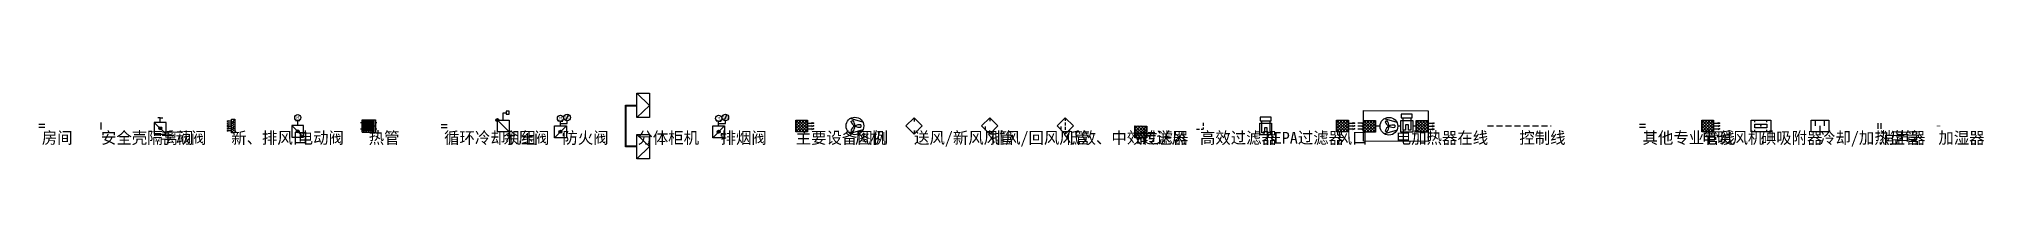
# Model space of a CAD drawing. Header units: metres. Extents: x -3 to 1641, y -28 to 28.
import ezdxf
from ezdxf.enums import TextEntityAlignment as Align

# ---------------------------------------------------------------- set-up
doc = ezdxf.new("R2010")
doc.units = ezdxf.units.M
doc.linetypes.add('DASHEDX2', pattern=[38.1, 25.4, -12.7])
doc.linetypes.add('DASHEDX5', pattern=[6, 4, -2])
for name, color, linetype in [('05Basic', 3, 'Continuous'), ('DUCT', 1, 'Continuous'), ('通风设备', 3, 'Continuous')]:
    doc.layers.add(name, color=color, linetype=linetype)
doc.styles.add('HW', font='wromans.shx', dxfattribs={"bigfont": 'hztxtc.shx'})
doc.styles.add('HZ', font='txt_____.ttf', dxfattribs={"width": 0.7, "bigfont": 'HZTXT'})
doc.styles.add('ISOCP', font='isocpeur.ttf')

# ---------------------------------------------------------------- blocks, each defined once
blk = doc.blocks.new('ms0205')
at = {"color": 0, "transparency": 33554687}
for p, q in [((-1.25, 2.5), (-1.25, -2.5)), ((1.25, 2.5), (1.25, -2.5))]:
    blk.add_line(p, q, dxfattribs=at)
blk = doc.blocks.new('房间')
at = {"layer": '05Basic', "color": 3, "rotation": 270.000000505261}
blk.add_blockref('ms0205', (0, 0), dxfattribs=at)
blk = doc.blocks.new('安全壳隔离阀')
at = {"layer": '通风设备', "color": 3}
blk.add_line((0, -3), (0, 3), dxfattribs=at)
blk = doc.blocks.new('手动阀')
at = {"layer": '通风设备', "color": 3, "linetype": 'Continuous'}
for p, q in [((-5, 3.1), (-5, -6.9)), ((-5, 3.1), (5, -6.9)), ((5, 3.1), (-5, 3.1)), ((0, 7), (-2.1, 7)), ((0, 7), (2.1, 7)), ((5, -6.9), (5, 3.1)), ((-5, -6.9), (5, -6.9))]:
    blk.add_line(p, q, dxfattribs=at)
at = {"layer": '通风设备', "color": 3}
blk.add_line((0, 3.1), (0, 7), dxfattribs=at)
at = {"layer": '通风设备', "color": 3, "linetype": 'Continuous'}
for radius in [1.25, 1.12, 1, 0.875, 0.75, 0.625, 0.5, 0.375, 0.25, 0.125]:
    blk.add_circle((0, -1.9), radius, dxfattribs=at)
blk = doc.blocks.new('新_排风口')
at = {"layer": '通风设备', "color": 3}
for p, q in [((-2.3, 4.5), (-3.1, 4.2)), ((-0.4, 4.2), (-3.1, 4.2)), ((-2.3, 3.8), (-3.1, 4.2)), ((-2.3, 2.8), (-3.1, 2.5)), ((-0.4, 2.5), (-3.1, 2.5)), ((-2.3, 2.2), (-3.1, 2.5)), ((-2.3, 1.2), (-3.1, 0.8)), ((-0.4, 0.8), (-3.1, 0.8)), ((-2.3, 0.5), (-3.1, 0.8)), ((-2.3, 4.2), (-2.3, 4.5)), ((-2.3, 4.2), (-2.3, 3.8)), ((-2.3, 2.5), (-2.3, 2.8)), ((-2.3, 2.5), (-2.3, 2.2)), ((-2.3, 0.8), (-2.3, 1.2)), ((-2.3, 0.8), (-2.3, 0.5)), ((0.2, 5.8), (3.1, 5.8)), ((0.2, -5.8), (0.2, 5.8)), ((2.5, 5), (0.8, 3.3)), ((2.5, 3.3), (0.8, 1.7)), ((2.5, 1.7), (0.8, 0)), ((2.5, 0), (0.8, -1.7)), ((3.1, 5.8), (3.1, -5.8)), ((-2.3, -0.5), (-3.1, -0.8)), ((-0.4, -0.8), (-3.1, -0.8)), ((-2.3, -1.2), (-3.1, -0.8)), ((-2.3, -2.2), (-3.1, -2.5)), ((-0.4, -2.5), (-3.1, -2.5)), ((-2.3, -2.8), (-3.1, -2.5)), ((-2.3, -3.8), (-3.1, -4.2)), ((-0.4, -4.2), (-3.1, -4.2)), ((-2.3, -4.5), (-3.1, -4.2)), ((-2.3, -0.8), (-2.3, -0.5)), ((-2.3, -0.8), (-2.3, -1.2)), ((-2.3, -2.5), (-2.3, -2.2)), ((-2.3, -2.5), (-2.3, -2.8)), ((-2.3, -4.2), (-2.3, -3.8)), ((-2.3, -4.2), (-2.3, -4.5)), ((3.1, -5.8), (0.2, -5.8)), ((2.5, -1.7), (0.8, -3.3)), ((2.5, -3.3), (0.8, -5))]:
    blk.add_line(p, q, dxfattribs=at)
for p in [(-3.1, 4.2), (-3.1, 2.5), (-3.1, 0.8), (-3.1, -0.8), (-3.1, -2.5), (-3.1, -4.2)]:
    blk.add_point(p, dxfattribs=at)
blk = doc.blocks.new('电动阀')
at = {"layer": '通风设备', "color": 3, "linetype": 'Continuous'}
for p, q in [((-5, 0.4), (-5, -9.6)), ((-5, 0.4), (5, -9.6)), ((5, 0.4), (-5, 0.4)), ((5, -9.6), (5, 0.4)), ((-5, -9.6), (5, -9.6))]:
    blk.add_line(p, q, dxfattribs=at)
at = {"layer": '通风设备', "color": 3}
for p, q in [((0, 4.5), (-1.8, 4.5)), ((0, 0.4), (0, 4.5)), ((1.8, 4.5), (0, 4.5))]:
    blk.add_line(p, q, dxfattribs=at)
blk.add_circle((0, 7.1), 2.56, dxfattribs=at)
at = {"layer": '通风设备', "color": 3, "linetype": 'Continuous'}
for radius in [1.25, 1.12, 1, 0.875, 0.75, 0.625, 0.5, 0.375, 0.25, 0.125]:
    blk.add_circle((0, -4.6), radius, dxfattribs=at)
at = {"layer": '通风设备', "color": 3, "style": 'ISOCP', "width": 0.85}
blk.add_text('M', height=2.5, dxfattribs=at).set_placement((0, 7.1), align=Align.MIDDLE)
blk = doc.blocks.new('热管')
at = {"layer": '通风设备'}
for p, q in [((-5.6, 2.6), (-6.9, 2.6)), ((-5.6, 0), (-4.6, 0)), ((4.4, 0), (5.6, 0)), ((6.9, 2.6), (5.6, 2.6)), ((-5.6, -2.6), (-6.9, -2.6)), ((6.9, -2.6), (5.6, -2.6))]:
    blk.add_line(p, q, dxfattribs=at)
at = {"layer": '通风设备', "color": 3}
for p, q in [((-5.6, 5.2), (5.6, 5.2)), ((-5.6, -5.2), (-5.6, 5.2)), ((-4.6, -4.4), (-4.6, 4.4)), ((-4.6, 4.4), (-4.6, -4.4)), ((-3.6, 4.4), (-4.6, 4.4)), ((-3.6, -4.4), (-3.6, 4.4)), ((-3.6, 4.4), (-3.6, -4.4)), ((-2.6, -4.4), (-2.6, 4.4)), ((-2.6, 4.4), (-2.6, -4.4)), ((-1.6, 4.4), (-2.6, 4.4)), ((-1.6, -4.4), (-1.6, 4.4)), ((-1.6, 4.4), (-1.6, -4.4)), ((-0.6, -4.4), (-0.6, 4.4)), ((-0.6, 4.4), (-0.6, -4.4)), ((0.4, 4.4), (-0.6, 4.4)), ((0.4, -4.4), (0.4, 4.4)), ((0.4, 4.4), (0.4, -4.4)), ((1.4, -4.4), (1.4, 4.4)), ((1.4, 4.4), (1.4, -4.4)), ((2.4, 4.4), (1.4, 4.4)), ((2.4, -4.4), (2.4, 4.4)), ((2.4, 4.4), (2.4, -4.4)), ((3.4, -4.4), (3.4, 4.4)), ((3.4, 4.4), (3.4, -4.4)), ((4.4, 4.4), (3.4, 4.4)), ((4.4, -4.4), (4.4, 4.4)), ((4.4, 4.4), (4.4, -4.4)), ((5.6, 5.2), (5.6, -5.2)), ((-5.6, -5.2), (5.6, -5.2)), ((-3.6, -4.4), (-4.6, -4.4)), ((-1.6, -4.4), (-2.6, -4.4)), ((0.4, -4.4), (-0.6, -4.4)), ((2.4, -4.4), (1.4, -4.4)), ((4.4, -4.4), (3.4, -4.4))]:
    blk.add_line(p, q, dxfattribs=at)
blk = doc.blocks.new('循环冷却机组')
at = {"layer": '05Basic', "color": 3, "rotation": 90}
blk.add_blockref('ms0205', (0, 0), dxfattribs=at)
blk = doc.blocks.new('ms0421')
for p, q in [((0, 6.25), (2.5, 6.25)), ((0, 0), (0, 6.25)), ((2.5, 7.5), (2.5, 5)), ((5, 7.5), (2.5, 7.5)), ((2.5, 5), (5, 5)), ((5, 5), (5, 7.5))]:
    blk.add_line(p, q)
blk = doc.blocks.new('ms1821_k08')
at = {"color": 0, "transparency": 33554687}
for p, q in [((-5, 5), (5, -5)), ((-5, 5), (5, 5)), ((-5, -5), (-5, 5)), ((5, 5), (5, -5)), ((5, -5), (-5, -5))]:
    blk.add_line(p, q, dxfattribs=at)
for radius in [1.25, 1.12, 1, 0.875, 0.75, 0.625, 0.5, 0.375, 0.25, 0.125]:
    blk.add_circle((-5, 5), radius, dxfattribs=at)
blk.add_blockref('ms0421', (0, 5))
blk = doc.blocks.new('余压阀')
at = {"layer": '通风设备', "color": 3}
blk.add_blockref('ms1821_k08', (0, 0), dxfattribs=at)
blk = doc.blocks.new('防火阀')
at = {"layer": '通风设备', "color": 3}
for p, q in [((-6.7, 0.1), (3.3, 0.1)), ((-6.7, -9.9), (3.3, 0.1)), ((-6.7, -9.9), (-6.7, 0.1)), ((-1.7, 0.1), (-1.7, 4)), ((-1.7, 2), (4, 2)), ((4.9, 9.5), (3.1, 5.1)), ((3.3, 0.1), (3.3, -9.9)), ((4, 2), (4, 4.5)), ((3.3, -9.9), (-6.7, -9.9))]:
    blk.add_line(p, q, dxfattribs=at)
at = {"layer": '通风设备', "color": 3, "linetype": 'Continuous'}
for q in [(-3.8, 4), (0.4, 4)]:
    blk.add_line((-1.7, 4), q, dxfattribs=at)
at = {"layer": '通风设备', "color": 3}
for centre, radius in [((-1.7, 6.5), 2.56), ((4, 7.2), 2.7), ((-1.7, -4.9), 1.25), ((-1.7, -4.9), 1.12), ((-1.7, -4.9), 1), ((-1.7, -4.9), 0.875), ((-1.7, -4.9), 0.75), ((-1.7, -4.9), 0.625), ((-1.7, -4.9), 0.5), ((-1.7, -4.9), 0.375), ((-1.7, -4.9), 0.25), ((-1.7, -4.9), 0.125)]:
    blk.add_circle(centre, radius, dxfattribs=at)
for s, height, style, width, p in [('M', 2.5, 'ISOCP', 0.85, (-1.7, 6.6)), ('3', 2, 'HW', 0.7, (2.7, 7.2)), ('5', 2, 'HW', 0.7, (5.4, 7.2))]:
    blk.add_text(s, height=height, dxfattribs=dict(at, style=style, width=width)).set_placement(p, align=Align.MIDDLE)
at = {"layer": '通风设备', "color": 3, "style": 'HZ', "width": 0.8}
blk.add_text('F', height=2.46, dxfattribs=at).set_placement((0.1, -8.7))
blk = doc.blocks.new('分体柜机')
at = {"color": 3}
for p, q in [((-10.1, -17.7), (-10.1, 17.7)), ((-10.1, 17.7), (-0.6, 17.7)), ((-9.6, -17.2), (-9.6, 17.2)), ((-9.6, 17.2), (-0.6, 17.2)), ((-0.6, 27.8), (10.1, 17.5)), ((10.1, 17.5), (-0.6, 7.1)), ((-0.6, -7.1), (10.1, -17.5)), ((-0.6, -17.7), (-10.1, -17.7)), ((-0.6, -17.2), (-9.6, -17.2)), ((10.1, -17.5), (-0.6, -27.8))]:
    blk.add_line(p, q, dxfattribs=at)
for points in [[(-0.6, 27.8), (10.1, 27.8), (10.1, 7.1), (-0.6, 7.1)], [(-0.6, -7.1), (10.1, -7.1), (10.1, -27.8), (-0.6, -27.8)]]:
    blk.add_lwpolyline(points, close=True, dxfattribs=at)
blk = doc.blocks.new('排烟阀')
at = {"layer": '通风设备', "color": 3}
for p, q in [((-6.7, 0.1), (3.3, 0.1)), ((-6.7, -9.9), (3.3, 0.1)), ((-6.7, -9.9), (-6.7, 0.1)), ((-1.7, 0.1), (-1.7, 4)), ((-1.7, 2), (4, 2)), ((4.9, 9.5), (3.1, 5.1)), ((3.3, 0.1), (3.3, -9.9)), ((4, 2), (4, 4.5)), ((3.3, -9.9), (-6.7, -9.9))]:
    blk.add_line(p, q, dxfattribs=at)
at = {"layer": '通风设备', "color": 3, "linetype": 'Continuous'}
for q in [(-3.8, 4), (0.4, 4)]:
    blk.add_line((-1.7, 4), q, dxfattribs=at)
at = {"layer": '通风设备', "color": 3}
for centre, radius in [((-1.7, 6.5), 2.56), ((4, 7.2), 2.7), ((-1.7, -4.9), 1.25), ((-1.7, -4.9), 1.12), ((-1.7, -4.9), 1), ((-1.7, -4.9), 0.875), ((-1.7, -4.9), 0.75), ((-1.7, -4.9), 0.625), ((-1.7, -4.9), 0.5), ((-1.7, -4.9), 0.375), ((-1.7, -4.9), 0.25), ((-1.7, -4.9), 0.125)]:
    blk.add_circle(centre, radius, dxfattribs=at)
for s, height, style, width, p in [('M', 2.5, 'ISOCP', 0.85, (-1.7, 6.6)), ('3', 2, 'HW', 0.7, (2.7, 7.2)), ('5', 2, 'HW', 0.7, (5.4, 7.2))]:
    blk.add_text(s, height=height, dxfattribs=dict(at, style=style, width=width)).set_placement(p, align=Align.MIDDLE)
at = {"layer": '通风设备', "color": 3, "style": 'HZ', "width": 0.8}
blk.add_text('E', height=2.46, dxfattribs=at).set_placement((0.1, -8.7))
blk = doc.blocks.new('ms1862')
at = {"color": 0, "transparency": 33554687}
for p, q in [((0, 5), (10, 5)), ((0, 2.5), (2.5, 5)), ((0, 0), (5, 5)), ((0, -2.5), (7.5, 5)), ((0, -5), (10, 5)), ((0, 5), (10, -5)), ((0, -5), (0, 5)), ((0, 2.5), (0, 5)), ((0, 2.5), (0, 5)), ((0, 2.5), (7.5, -5)), ((0, 0), (5, -5)), ((10, -2.5), (2.5, 5)), ((2.5, -5), (10, 2.5)), ((5, 5), (10, 0)), ((5, -5), (10, 0)), ((7.5, 5), (10, 2.5)), ((10, 5), (10, -5)), ((10, 2.5), (15, 2.5)), ((10, 0), (15, 0)), ((13.75, 3), (15, 2.5)), ((13.75, 2.5), (13.75, 3)), ((13.75, 2), (15, 2.5)), ((13.75, 2.5), (13.75, 2)), ((13.75, 0.5), (15, 0)), ((13.75, 0), (13.75, 0.5)), ((13.75, 0), (13.75, -0.5)), ((13.75, -0.5), (15, 0)), ((0, -2.5), (2.5, -5)), ((10, -5), (0, -5)), ((7.5, -5), (10, -2.5)), ((10, -2.5), (15, -2.5)), ((13.75, -2), (15, -2.5)), ((13.75, -2.5), (13.75, -2)), ((13.75, -3), (15, -2.5)), ((13.75, -2.5), (13.75, -3))]:
    blk.add_line(p, q, dxfattribs=at)
for p in [(10, 0), (15, 2.5), (15, 0), (10, -2.5), (15, -2.5)]:
    blk.add_point(p, dxfattribs=at)
blk = doc.blocks.new('主要设备图例')
at = {"layer": '05Basic', "color": 3}
blk.add_blockref('ms1862', (0, 0), dxfattribs=at)
blk = doc.blocks.new('ms1008_k01')
at = {"color": 0, "transparency": 33554687}
for p, q in [((-3.2, 6.8), (-6.4, -3.9)), ((-0.9, 5), (0.9, 5)), ((3.2, 6.8), (6.4, -3.9)), ((-3.9, -3.3), (-4.8, -1.8)), ((3.9, -3.3), (4.8, -1.8))]:
    blk.add_line(p, q, dxfattribs=at)
blk.add_circle((0, 0), 7.5, dxfattribs=at)
for centre, start, end in [((0, -7.5), 90.369, 129.9804), ((-6.5, 3.7), 290.792, 330.369), ((6.5, 3.7), 170.2818, 209.8588), ((-6.5, 3.8), 329.8588, 9.4702), ((0, -7.5), 50.0196, 89.631), ((6.5, 3.7), 209.631, 249.208)]:
    blk.add_arc(centre, 7.5, start, end, dxfattribs=at)
blk = doc.blocks.new('风机')
at = {"layer": '通风设备', "color": 3, "rotation": 270}
blk.add_blockref('ms1008_k01', (0, 0), dxfattribs=at)
blk = doc.blocks.new('送风_新风风管')
at = {"layer": '通风设备', "color": 3, "linetype": 'ByBlock'}
for p, q in [((0, 6.9), (0, 3.8)), ((0, -3.8), (0, -6.9))]:
    blk.add_line(p, q, dxfattribs=at)
blk.add_lwpolyline([(-6.9, 0), (0, -6.9), (6.9, 0), (0, 6.9)], close=True, dxfattribs=at)
blk = doc.blocks.new('排风_回风风管')
at = {"layer": '通风设备', "color": 3, "linetype": 'ByBlock'}
for p, q in [((0, 6.9), (0, 4.1)), ((0, -6.9), (0, -3.8))]:
    blk.add_line(p, q, dxfattribs=at)
at = {"layer": '通风设备'}
blk.add_line((-3.5, -3.5), (-3.5, -0.4), dxfattribs=at)
at = {"layer": '通风设备', "color": 3, "linetype": 'ByBlock'}
blk.add_lwpolyline([(6.9, 0), (0, 6.9), (-6.9, 0), (0, -6.9)], close=True, dxfattribs=at)
blk = doc.blocks.new('低效_中效过滤器')
at = {"layer": '通风设备', "color": 3, "linetype": 'DASHEDX2', "ltscale": 0.1}
blk.add_line((0, 6.9), (0, -6.9), dxfattribs=at)
at = {"layer": '通风设备', "color": 3, "linetype": 'ByBlock'}
blk.add_line((-3.5, -3.5), (-3.5, -0.4), dxfattribs=at)
blk.add_lwpolyline([(6.9, 0), (0, 6.9), (-6.9, 0), (0, -6.9)], close=True, dxfattribs=at)
blk = doc.blocks.new('ms1861')
at = {"color": 0, "transparency": 33554687}
for p, q in [((0, 5), (10, -5)), ((0, -5), (10, 5)), ((0, -2.5), (7.5, 5)), ((0, 0), (5, 5)), ((0, 2.5), (2.5, 5)), ((0, 5), (10, 5)), ((0, -5), (0, 5)), ((0, 2.5), (0, 5)), ((0, 2.5), (0, 5)), ((0, 2.5), (7.5, -5)), ((0, 0), (5, -5)), ((10, -2.5), (2.5, 5)), ((2.5, -5), (10, 2.5)), ((5, 5), (10, 0)), ((5, -5), (10, 0)), ((7.5, 5), (10, 2.5)), ((10, 5), (10, -5)), ((11.25, 3), (10, 2.5)), ((10, 2.5), (15, 2.5)), ((11.25, 2), (10, 2.5)), ((11.25, 0.5), (10, 0)), ((10, 0), (15, 0)), ((11.25, -0.5), (10, 0)), ((11.25, 2.5), (11.25, 3)), ((11.25, 2.5), (11.25, 2)), ((11.25, 0), (11.25, 0.5)), ((11.25, 0), (11.25, -0.5)), ((0, -2.5), (2.5, -5)), ((10, -5), (0, -5)), ((7.5, -5), (10, -2.5)), ((11.25, -2), (10, -2.5)), ((10, -2.5), (15, -2.5)), ((11.25, -3), (10, -2.5)), ((11.25, -2.5), (11.25, -2)), ((11.25, -2.5), (11.25, -3))]:
    blk.add_line(p, q, dxfattribs=at)
for p in [(10, 2.5), (10, 0), (10, -2.5)]:
    blk.add_point(p, dxfattribs=at)
blk = doc.blocks.new('转送风')
at = {"layer": '05Basic', "color": 3, "rotation": 269.999985470373}
blk.add_blockref('ms1861', (0, 0), dxfattribs=at)
blk = doc.blocks.new('高效过滤器')
at = {"color": 3, "linetype": 'DASHEDX2', "ltscale": 0.1}
for p in [(2.8, 2.6), (-2.8, -2.6)]:
    blk.add_line(p, (2.8, -2.6), dxfattribs=at)
blk = doc.blocks.new('HEPA过滤器')
at = {"layer": '通风设备'}
for p, q in [((4.6, 7.6), (-4.7, 7.6)), ((-4.7, 7.6), (-4.7, 4.3)), ((-4.7, 4.3), (4.6, 4.3)), ((-3.2, 4), (-3.2, 4.3)), ((4.6, 4.3), (4.6, 7.6))]:
    blk.add_line(p, q, dxfattribs=at)
at = {"layer": '通风设备', "color": 3}
for p, q in [((-3.2, -5.9), (-3.2, 4)), ((3.4, 4.3), (3.4, -5.9)), ((-1.1, -5.9), (-3.2, -5.9)), ((-1.1, -1.5), (-1.1, -5.9)), ((1.2, -1.5), (-1.1, -1.5)), ((1.2, -5.9), (1.2, -1.5)), ((3.4, -5.9), (1.2, -5.9))]:
    blk.add_line(p, q, dxfattribs=at)
at = {"layer": '通风设备'}
blk.add_lwpolyline([(-5, 2.4), (5, 2.4), (5, -7.6), (-5, -7.6)], close=True, dxfattribs=at)
blk = doc.blocks.new('风口')
at = {"layer": '05Basic', "color": 3}
blk.add_blockref('ms1862', (0, 0), dxfattribs=at)
blk = doc.blocks.new('电加热器在线')
at = {"layer": '通风设备'}
for p, q in [((13.9, 10.1), (4.6, 10.1)), ((4.6, 10.1), (4.6, 6.8)), ((4.6, 6.8), (13.9, 6.8)), ((6.1, 6.5), (6.1, 6.8)), ((13.9, 6.8), (13.9, 10.1)), ((-13.3, -0.2), (-17.2, -0.2))]:
    blk.add_line(p, q, dxfattribs=at)
at = {"layer": '通风设备', "color": 3}
for p, q in [((6.1, -3.5), (6.1, 6.5)), ((8.3, 0.9), (8.3, -3.5)), ((10.6, 0.9), (8.3, 0.9)), ((10.6, -3.5), (10.6, 0.9)), ((12.7, 6.8), (12.7, -3.5)), ((8.3, -3.5), (6.1, -3.5)), ((12.7, -3.5), (10.6, -3.5))]:
    blk.add_line(p, q, dxfattribs=at)
blk.add_lwpolyline([(-27.2, 13.2), (27.2, 12.8), (27.2, -13.2), (-27.2, -12.8)], close=True, dxfattribs=at)
at = {"layer": '通风设备'}
blk.add_lwpolyline([(4.3, 4.8), (14.3, 4.8), (14.3, -5.2), (4.3, -5.2)], close=True, dxfattribs=at)
for points in [[(4.3, -0.2), (1.7, -0.2)], [(17.2, -0.2), (14.3, -0.2)]]:
    blk.add_lwpolyline(points, dxfattribs=at)
at = {"layer": '通风设备', "color": 3}
for name, p, rotation in [('ms1861', (-17.2, -0.2), 179.999985470373), ('ms1008_k01', (-5.8, -0.2), 270)]:
    blk.add_blockref(name, p, dxfattribs=dict(at, rotation=rotation))
blk.add_blockref('ms1862', (17.2, -0.2), dxfattribs=at)
blk = doc.blocks.new('控制线')
at = {"layer": 'DUCT', "color": 3, "linetype": 'DASHEDX2', "ltscale": 0.2}
blk.add_line((-27, 0), (27, 0), dxfattribs=at)
blk = doc.blocks.new('其他专业管线')
at = {"layer": '05Basic', "color": 3, "rotation": 270.000000505261}
blk.add_blockref('ms0205', (0, 0), dxfattribs=at)
blk = doc.blocks.new('电暖风机')
at = {"layer": '05Basic', "color": 3}
blk.add_blockref('ms1862', (0, 0), dxfattribs=at)
blk = doc.blocks.new('ms1840_k01')
at = {"color": 0, "transparency": 33554687}
for p, q in [((-12.5, 7.5), (12.5, 7.5)), ((-12.5, -7.5), (-12.5, 7.5)), ((-7.5, 5), (-7.5, 7.5)), ((-7.5, 2.5), (7.5, 2.5)), ((-7.5, -2.5), (-7.5, 2.5)), ((7.5, 5), (7.5, 7.5)), ((7.5, 2.5), (7.5, -2.5)), ((12.5, 7.5), (12.5, -7.5)), ((12.5, -7.5), (-12.5, -7.5)), ((7.5, -2.5), (-7.5, -2.5)), ((-7.5, -7.5), (-7.5, -5)), ((7.5, -7.5), (7.5, -5))]:
    blk.add_line(p, q, dxfattribs=at)
blk.add_point((0, 0), dxfattribs=at)
blk = doc.blocks.new('碘吸附器')
at = {"layer": '通风设备', "color": 3, "xscale": 0.666666666666667, "yscale": 0.666666666666667, "zscale": 0.666666666666667}
blk.add_blockref('ms1840_k01', (0, 0), dxfattribs=at)
blk = doc.blocks.new('ms0781_k02')
at = {"color": 0, "transparency": 33554687}
for p, q in [((-5, 7.5), (5, 7.5)), ((-5, -7.5), (-5, 7.5)), ((-5, 0), (0, 0)), ((0, 3.75), (5, 3.75)), ((5, 7.5), (5, -7.5)), ((5, -7.5), (-5, -7.5)), ((0, -3.75), (5, -3.75))]:
    blk.add_line(p, q, dxfattribs=at)
blk = doc.blocks.new('冷却_加热盘管')
at = {"layer": '通风设备', "color": 3, "rotation": 90}
blk.add_blockref('ms0781_k02', (0, 0), dxfattribs=at)
blk = doc.blocks.new('消声器')
at = {"layer": '05Basic', "color": 3, "rotation": 5.048428659e-07}
blk.add_blockref('ms0205', (0, 0), dxfattribs=at)
blk = doc.blocks.new('加湿器')
at = {"layer": '通风设备', "color": 3, "linetype": 'DASHEDX5', "const_width": 0.5}
blk.add_lwpolyline([(-1.6, 0), (1.6, 0)], dxfattribs=at)

msp = doc.modelspace()

# ---------------------------------------------------------------- block references
for name, p in [('分体柜机', (503.3, 0)), ('房间', (0, 0)), ('安全壳隔离阀', (50, 0)), ('手动阀', (100, 0)), ('新_排风口', (160, 0)), ('电动阀', (216.2, 0)), ('热管', (276.2, 0)), ('循环冷却机组', (339.9, 0)), ('余压阀', (389.9, 0)), ('防火阀', (439.9, 0)), ('排烟阀', (573.6, 0)), ('主要设备图例', (637, 0)), ('风机', (687, 0)), ('送风_新风风管', (737, 0)), ('排风_回风风管', (800.9, 0)), ('低效_中效过滤器', (864.8, 0)), ('转送风', (928.6, 0)), ('高效过滤器', (978.6, 0)), ('HEPA过滤器', (1034.1, 0)), ('风口', (1094.1, 0)), ('电加热器在线', (1144.1, 0)), ('控制线', (1248.5, 0)), ('其他专业管线', (1352.6, 0)), ('电暖风机', (1402.6, 0)), ('碘吸附器', (1452.6, 0)), ('冷却_加热盘管', (1502.6, 0)), ('消声器', (1552.6, 0)), ('加湿器', (1602.6, 0))]:
    msp.add_blockref(name, p)

# ---------------------------------------------------------------- texts
for s, p in [('房间', (0, -15)), ('安全壳隔离阀', (50, -15)), ('手动阀', (100, -15)), ('新、排风口', (160, -15)), ('电动阀', (216.2, -15)), ('热管', (276.2, -15)), ('循环冷却机组', (339.9, -15)), ('余压阀', (389.9, -15)), ('防火阀', (439.9, -15)), ('分体柜机', (503.3, -15)), ('排烟阀', (573.6, -15)), ('主要设备图例', (637, -15)), ('风机', (687, -15)), ('送风/新风风管', (737, -15)), ('排风/回风风管', (800.9, -15)), ('低效、中效过滤器', (864.8, -15)), ('转送风', (928.6, -15)), ('高效过滤器', (978.6, -15)), ('HEPA过滤器', (1034.1, -15)), ('风口', (1094.1, -15)), ('电加热器在线', (1144.1, -15)), ('控制线', (1248.5, -15)), ('其他专业管线', (1352.6, -15)), ('电暖风机', (1402.6, -15)), ('碘吸附器', (1452.6, -15)), ('冷却/加热盘管', (1502.6, -15)), ('消声器', (1552.6, -15)), ('加湿器', (1602.6, -15))]:
    msp.add_text(s, height=10).set_placement(p)

doc.saveas('drawing.dxf')
